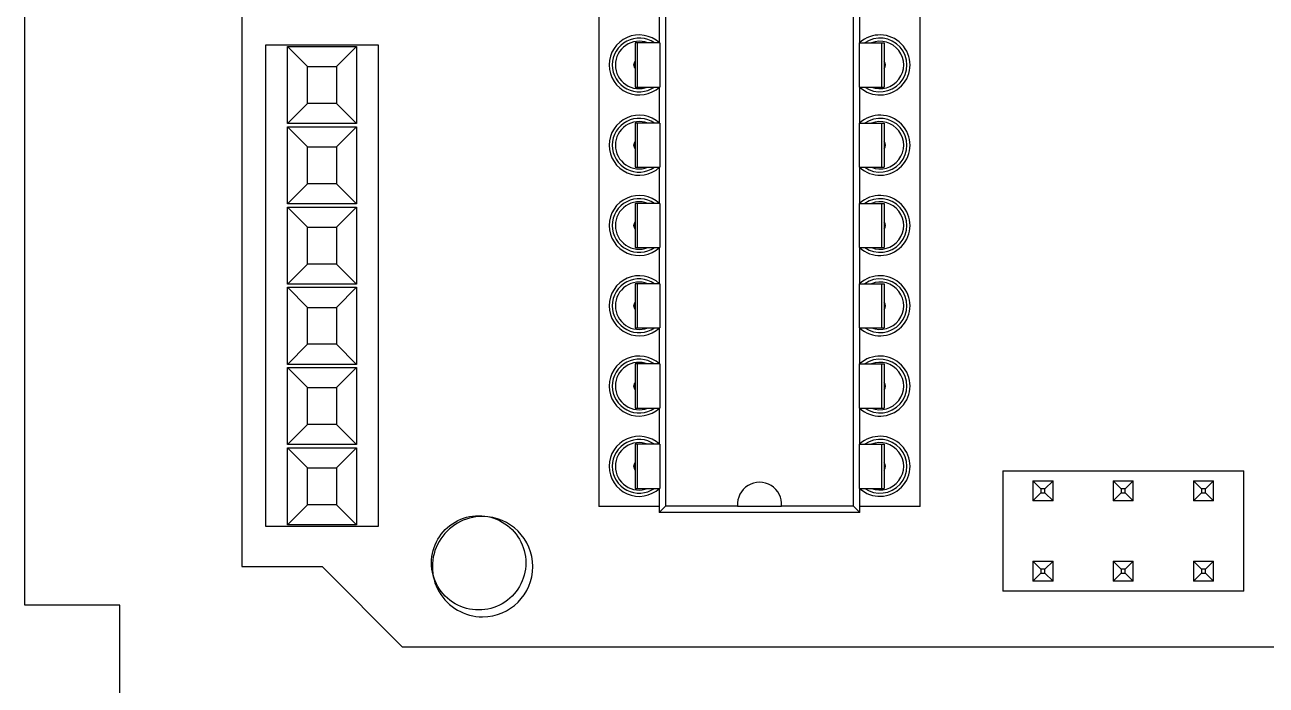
# Model space of a CAD drawing. Extents: x 0 to 808, y 79 to 394.
# Drawn here: x 270.19 to 301.52, y 226.89 to 243.56 of the extents above; entities that cross this region are included whole.
import ezdxf

# ---------------------------------------------------------------- set-up
doc = ezdxf.new("R2010")
doc.units = 0
doc.layers.add('Components', color=7, linetype='CONTINUOUS')
doc.layers.add('Your_Design', color=7, linetype='CONTINUOUS')

msp = doc.modelspace()

# ---------------------------------------------------------------- linework, layer by layer
at = {"layer": 'Components', "color": 7}
for points in [[(275.660849, 282.577602), (275.660849, 229.885085)], [(284.67939, 259.778003), (284.67939, 231.405063)], [(286.361124, 259.768255), (286.361124, 231.414808)], [(291.104207, 231.414808), (291.104207, 259.768255)], [(292.785941, 231.405063), (292.785941, 259.778003)], [(286.199382, 244.020888), (286.199382, 243.108901)], [(291.265977, 243.108901), (291.265977, 244.020888)], [(276.26884, 230.898404), (276.26884, 243.058233), (279.106136, 243.058233), (279.106136, 230.898404), (276.26884, 230.898404)], [(277.322695, 242.511041), (276.816033, 243.0177)], [(277.322695, 241.578788), (276.816033, 241.072128), (276.816033, 243.0177)], [(276.816033, 243.0177), (278.558944, 243.0177)], [(278.052284, 242.511041), (278.558944, 243.0177)], [(278.558944, 243.0177), (278.558944, 241.072128)], [(285.591391, 243.108901), (285.591391, 241.994247), (285.64205, 241.994247)], [(285.64205, 243.108901), (285.591391, 243.108901)], [(285.64205, 243.108901), (285.64205, 241.994247)], [(286.2118, 243.108901), (285.64205, 243.108901)], [(286.2118, 243.108901), (286.2118, 241.994247)], [(291.253531, 241.994247), (291.253531, 243.108901)], [(291.253531, 243.108901), (291.823281, 243.108901)], [(291.823281, 241.994247), (291.823281, 243.108901)], [(291.823281, 243.108901), (291.873968, 243.108901)], [(291.873968, 243.108901), (291.873968, 241.994247)], [(285.554956, 242.551574), (285.565398, 242.498857), (285.591363, 242.458254), (285.554928, 242.551574), (285.554956, 242.551574)], [(285.591391, 242.644893), (285.565427, 242.60429), (285.554984, 242.551574), (285.591391, 242.644893), (285.591391, 242.644893)], [(277.322695, 241.578788), (277.322695, 242.511041)], [(277.322695, 242.511041), (278.052284, 242.511041)], [(278.052284, 242.511041), (278.052284, 241.578788)], [(285.64205, 241.994247), (286.2118, 241.994247)], [(286.199382, 241.994247), (286.199382, 241.082263)], [(291.253531, 241.994247), (291.823281, 241.994247)], [(291.265977, 241.082263), (291.265977, 241.994247)], [(291.823281, 241.994247), (291.873968, 241.994247)], [(278.052284, 241.578788), (277.322695, 241.578788)], [(278.052284, 241.578788), (278.558944, 241.072128)], [(278.558944, 241.072128), (276.816033, 241.072128)], [(277.322695, 240.4844), (276.816033, 240.99106), (278.558944, 240.99106)], [(277.322695, 239.552147), (276.816033, 239.045488), (276.816033, 240.99106)], [(278.052284, 240.4844), (278.558944, 240.99106)], [(278.558944, 240.99106), (278.558944, 239.045488)], [(285.591391, 241.082263), (285.591391, 239.967609)], [(285.64205, 241.082263), (285.591391, 241.082263)], [(285.64205, 241.082263), (285.64205, 239.967609)], [(286.2118, 241.082263), (285.64205, 241.082263)], [(286.2118, 241.082263), (286.2118, 239.967609)], [(291.253531, 239.967609), (291.253531, 241.082263)], [(291.253531, 241.082263), (291.823281, 241.082263)], [(291.823281, 239.967609), (291.823281, 241.082263)], [(291.823281, 241.082263), (291.873968, 241.082263)], [(291.873968, 241.082263), (291.873968, 239.967609)], [(277.322695, 240.4844), (278.052284, 240.4844)], [(277.322695, 239.552147), (277.322695, 240.4844)], [(278.052284, 240.4844), (278.052284, 239.552147)], [(285.554956, 240.524933), (285.565398, 240.47222), (285.591363, 240.431616), (285.554928, 240.524933), (285.554956, 240.524933)], [(285.591391, 240.618253), (285.565427, 240.577655), (285.554984, 240.524933), (285.591391, 240.618253), (285.591391, 240.618253)], [(285.591391, 239.967609), (285.64205, 239.967609)], [(285.64205, 239.967609), (286.2118, 239.967609)], [(286.199382, 239.967609), (286.199382, 239.055622)], [(291.253531, 239.967609), (291.823281, 239.967609)], [(291.265977, 239.055622), (291.265977, 239.967609)], [(291.823281, 239.967609), (291.873968, 239.967609)], [(278.052284, 239.552147), (277.322695, 239.552147)], [(278.052284, 239.552147), (278.558944, 239.045488)], [(278.558944, 239.045488), (276.816033, 239.045488)], [(277.322695, 238.457763), (276.816033, 238.964422)], [(277.322695, 237.525509), (276.816033, 237.01885), (276.816033, 238.964422)], [(276.816033, 238.964422), (278.558944, 238.964422)], [(278.052284, 238.457763), (278.558944, 238.964422), (278.558944, 237.01885)], [(285.591391, 239.055622), (285.591391, 237.940971)], [(285.64205, 239.055622), (285.591391, 239.055622)], [(285.64205, 239.055622), (285.64205, 237.940971)], [(286.2118, 239.055622), (285.64205, 239.055622)], [(286.2118, 239.055622), (286.2118, 237.940971)], [(291.253531, 237.940971), (291.253531, 239.055622)], [(291.253531, 239.055622), (291.823281, 239.055622)], [(291.823281, 237.940971), (291.823281, 239.055622)], [(291.823281, 239.055622), (291.873968, 239.055622)], [(291.873968, 239.055622), (291.873968, 237.940971)], [(285.554956, 238.498295), (285.565398, 238.445579), (285.591363, 238.404979), (285.554928, 238.498295), (285.554956, 238.498295)], [(285.591391, 238.591615), (285.565427, 238.551012), (285.554984, 238.498295), (285.591391, 238.591615), (285.591391, 238.591615)], [(277.322695, 237.525509), (277.322695, 238.457763)], [(277.322695, 238.457763), (278.052284, 238.457763)], [(278.052284, 238.457763), (278.052284, 237.525509)], [(285.591391, 237.940971), (285.64205, 237.940971)], [(285.64205, 237.940971), (286.2118, 237.940971)], [(286.199382, 237.940971), (286.199382, 237.028984)], [(291.253531, 237.940971), (291.823281, 237.940971)], [(291.265977, 237.028984), (291.265977, 237.940971)], [(291.823281, 237.940971), (291.873968, 237.940971)], [(278.052284, 237.525509), (277.322695, 237.525509)], [(278.052284, 237.525509), (278.558944, 237.01885)], [(278.558944, 237.01885), (276.816033, 237.01885)], [(277.322695, 236.431125), (276.816033, 236.937784)], [(276.816033, 234.992212), (276.816033, 236.937784)], [(276.816033, 236.937784), (278.558944, 236.937784)], [(278.052284, 236.431125), (278.558944, 236.937784), (278.558944, 234.992212)], [(285.591391, 237.028984), (285.591391, 235.914334)], [(285.64205, 237.028984), (285.591391, 237.028984)], [(285.64205, 237.028984), (285.64205, 235.914334)], [(286.2118, 237.028984), (285.64205, 237.028984)], [(286.2118, 237.028984), (286.2118, 235.914334)], [(291.253531, 235.914334), (291.253531, 237.028984)], [(291.253531, 237.028984), (291.823281, 237.028984)], [(291.823281, 235.914334), (291.823281, 237.028984)], [(291.823281, 237.028984), (291.873968, 237.028984)], [(291.873968, 237.028984), (291.873968, 235.914334)], [(277.322695, 235.498871), (277.322695, 236.431125)], [(277.322695, 236.431125), (278.052284, 236.431125)], [(278.052284, 236.431125), (278.052284, 235.498871)], [(285.554956, 236.471658), (285.565398, 236.418941), (285.591363, 236.378338), (285.554928, 236.471658), (285.554956, 236.471658)], [(285.591391, 236.564977), (285.565427, 236.524374), (285.554984, 236.471658), (285.591391, 236.564977), (285.591391, 236.564977)], [(285.591391, 235.914334), (285.64205, 235.914334)], [(285.64205, 235.914334), (286.2118, 235.914334)], [(286.199382, 235.914334), (286.199382, 235.002344)], [(291.253531, 235.914334), (291.823281, 235.914334)], [(291.265977, 235.002344), (291.265977, 235.914334)], [(291.823281, 235.914334), (291.873968, 235.914334)], [(277.322695, 235.498871), (276.816033, 234.992212)], [(278.052284, 235.498871), (278.558944, 234.992212), (276.816033, 234.992212)], [(278.052284, 235.498871), (277.322695, 235.498871)], [(277.322695, 234.404487), (276.816033, 234.911146)], [(277.322695, 233.472231), (276.816033, 232.965571), (276.816033, 234.911146)], [(276.816033, 234.911146), (278.558944, 234.911146)], [(278.052284, 234.404487), (278.558944, 234.911146), (278.558944, 232.965571)], [(285.591391, 235.002344), (285.591391, 233.887696), (285.64205, 233.887696)], [(285.64205, 235.002344), (285.591391, 235.002344)], [(285.64205, 235.002344), (285.64205, 233.887696)], [(286.2118, 235.002344), (285.64205, 235.002344)], [(286.2118, 235.002344), (286.2118, 233.887696)], [(291.253531, 233.887696), (291.253531, 235.002344)], [(291.253531, 235.002344), (291.823281, 235.002344)], [(291.823281, 233.887696), (291.823281, 235.002344)], [(291.823281, 235.002344), (291.873968, 235.002344)], [(291.873968, 235.002344), (291.873968, 233.887696)], [(277.322695, 233.472231), (277.322695, 234.404487)], [(277.322695, 234.404487), (278.052284, 234.404487)], [(278.052284, 234.404487), (278.052284, 233.472231)], [(285.554956, 234.44502), (285.565398, 234.392303), (285.591363, 234.3517), (285.554928, 234.44502), (285.554956, 234.44502)], [(285.591391, 234.538339), (285.565427, 234.497736), (285.554984, 234.44502), (285.591391, 234.538339), (285.591391, 234.538339)], [(285.64205, 233.887696), (286.2118, 233.887696)], [(286.199382, 233.887696), (286.199382, 232.975706)], [(291.253531, 233.887696), (291.823281, 233.887696)], [(291.265977, 232.975706), (291.265977, 233.887696)], [(291.823281, 233.887696), (291.873968, 233.887696)], [(278.052284, 233.472231), (277.322695, 233.472231)], [(278.052284, 233.472231), (278.558944, 232.965571)], [(278.558944, 232.965571), (276.816033, 232.965571)], [(277.322695, 232.377849), (276.816033, 232.884509), (278.558944, 232.884509)], [(276.816033, 230.938934), (276.816033, 232.884509)], [(278.052284, 232.377849), (278.558944, 232.884509)], [(278.558944, 232.884509), (278.558944, 230.938934)], [(285.591391, 232.975706), (285.591391, 231.861055), (285.64205, 231.861055)], [(285.64205, 232.975706), (285.591391, 232.975706)], [(285.64205, 232.975706), (285.64205, 231.861055)], [(286.2118, 232.975706), (285.64205, 232.975706)], [(286.2118, 232.975706), (286.2118, 231.861055)], [(291.253531, 231.861055), (291.253531, 232.975706)], [(291.253531, 232.975706), (291.823281, 232.975706)], [(291.823281, 231.861055), (291.823281, 232.975706)], [(291.823281, 232.975706), (291.873968, 232.975706)], [(291.873968, 232.975706), (291.873968, 231.861055)], [(277.322695, 232.377849), (278.052284, 232.377849)], [(277.322695, 231.445593), (277.322695, 232.377849)], [(278.052284, 232.377849), (278.052284, 231.445593)], [(285.554956, 232.418382), (285.565398, 232.365666), (285.591363, 232.325062), (285.554928, 232.418382), (285.554956, 232.418382)], [(285.591391, 232.511699), (285.565427, 232.471098), (285.554984, 232.418382), (285.591391, 232.511699), (285.591391, 232.511699)], [(294.87399, 232.306509), (300.953904, 232.306509)], [(294.87399, 232.306509), (294.87399, 229.266555)], [(300.953904, 229.266555), (300.953904, 232.306509)], [(295.633987, 232.053181), (295.633987, 231.546521)], [(295.83665, 231.850517), (295.633987, 232.053181)], [(295.633987, 232.053181), (296.140632, 232.053181)], [(295.937968, 231.850517), (296.140632, 232.053181)], [(296.140632, 231.546521), (296.140632, 232.053181)], [(297.660624, 232.053181), (298.16727, 232.053181)], [(297.863288, 231.850517), (297.660624, 232.053181)], [(297.660624, 232.053181), (297.660624, 231.546521)], [(297.964606, 231.850517), (298.16727, 232.053181)], [(298.16727, 231.546521), (298.16727, 232.053181)], [(299.687262, 232.053181), (300.193908, 232.053181)], [(299.889926, 231.850517), (299.687262, 232.053181)], [(299.687262, 232.053181), (299.687262, 231.546521)], [(299.991244, 231.850517), (300.193908, 232.053181)], [(300.193908, 231.546521), (300.193908, 232.053181)], [(285.64205, 231.861055), (286.2118, 231.861055)], [(286.199382, 231.861055), (286.199382, 231.253064)], [(291.253531, 231.861055), (291.823281, 231.861055)], [(291.265977, 231.253064), (291.265977, 231.861055)], [(291.823281, 231.861055), (291.873968, 231.861055)], [(295.83665, 231.749185), (295.633987, 231.546521)], [(295.83665, 231.850517), (295.83665, 231.749185)], [(295.937968, 231.850517), (295.83665, 231.850517)], [(295.83665, 231.749185), (295.937968, 231.749185), (296.140632, 231.546521)], [(295.937968, 231.749185), (295.937968, 231.850517)], [(297.863288, 231.749185), (297.660624, 231.546521)], [(297.863288, 231.850517), (297.863288, 231.749185)], [(297.964606, 231.850517), (297.863288, 231.850517)], [(297.863288, 231.749185), (297.964606, 231.749185)], [(297.964606, 231.749185), (297.964606, 231.850517)], [(297.964606, 231.749185), (298.16727, 231.546521)], [(299.889926, 231.749185), (299.687262, 231.546521)], [(299.889926, 231.850517), (299.889926, 231.749185)], [(299.991244, 231.850517), (299.889926, 231.850517)], [(299.889926, 231.749185), (299.991244, 231.749185)], [(299.991244, 231.749185), (299.991244, 231.850517)], [(299.991244, 231.749185), (300.193908, 231.546521)], [(277.322695, 231.445593), (276.816033, 230.938934)], [(278.052284, 231.445593), (277.322695, 231.445593)], [(278.052284, 231.445593), (278.558944, 230.938934)], [(286.199382, 231.405063), (284.67939, 231.405063)], [(286.199382, 231.253064), (286.361124, 231.414808)], [(288.177139, 231.414808), (286.361124, 231.414808)], [(288.177619, 231.409347), (289.287712, 231.409347)], [(291.104207, 231.414808), (289.288192, 231.414808)], [(291.104207, 231.414808), (291.265977, 231.253064)], [(292.785941, 231.405063), (291.265977, 231.405063)], [(296.140632, 231.546521), (295.633987, 231.546521)], [(298.16727, 231.546521), (297.660624, 231.546521)], [(300.193908, 231.546521), (299.687262, 231.546521)], [(291.265977, 231.253064), (286.199382, 231.253064)], [(278.558944, 230.938934), (276.816033, 230.938934)], [(295.633987, 230.02654), (296.140632, 230.02654)], [(295.83665, 229.823879), (295.633987, 230.02654)], [(295.633987, 230.02654), (295.633987, 229.519884)], [(295.937968, 229.823879), (296.140632, 230.02654)], [(296.140632, 229.519884), (296.140632, 230.02654)], [(297.660624, 230.02654), (297.660624, 229.519884)], [(297.863288, 229.823879), (297.660624, 230.02654)], [(297.660624, 230.02654), (298.16727, 230.02654)], [(297.964606, 229.823879), (298.16727, 230.02654)], [(298.16727, 229.519884), (298.16727, 230.02654)], [(299.687262, 230.02654), (299.687262, 229.519884)], [(299.889926, 229.823879), (299.687262, 230.02654)], [(299.687262, 230.02654), (300.193908, 230.02654)], [(299.991244, 229.823879), (300.193908, 230.02654)], [(300.193908, 229.519884), (300.193908, 230.02654)], [(275.660849, 229.885085), (277.68749, 229.885085)], [(277.68749, 229.885085), (279.714127, 227.858444)], [(295.83665, 229.722545), (295.633987, 229.519884)], [(295.83665, 229.823879), (295.83665, 229.722545)], [(295.937968, 229.823879), (295.83665, 229.823879)], [(295.83665, 229.722545), (295.937968, 229.722545)], [(295.937968, 229.722545), (295.937968, 229.823879)], [(295.937968, 229.722545), (296.140632, 229.519884)], [(297.863288, 229.722545), (297.660624, 229.519884)], [(297.863288, 229.823879), (297.863288, 229.722545)], [(297.964606, 229.823879), (297.863288, 229.823879)], [(297.863288, 229.722545), (297.964606, 229.722545), (298.16727, 229.519884)], [(297.964606, 229.722545), (297.964606, 229.823879)], [(299.889926, 229.722545), (299.687262, 229.519884)], [(299.889926, 229.823879), (299.889926, 229.722545)], [(299.991244, 229.823879), (299.889926, 229.823879)], [(299.889926, 229.722545), (299.991244, 229.722545)], [(299.991244, 229.722545), (299.991244, 229.823879)], [(299.991244, 229.722545), (300.193908, 229.519884)], [(296.140632, 229.519884), (295.633987, 229.519884)], [(298.16727, 229.519884), (297.660624, 229.519884)], [(300.193908, 229.519884), (299.687262, 229.519884)], [(300.953904, 229.266555), (294.87399, 229.266555)], [(281.740765, 228.618435), (281.740765, 228.618435)], [(279.714127, 227.858444), (305.857769, 227.858444)]]:
    msp.add_lwpolyline(points, dxfattribs=at)
for points in [[(285.388464, 243.24583), (285.112793, 243.125021), (284.934716, 242.852554), (284.934716, 242.551574)], [(285.910641, 243.108901), (285.726471, 243.18092), (285.518614, 243.157305), (285.355294, 243.045806)], [(286.079184, 243.108901), (285.871814, 243.252704), (285.601749, 243.269481), (285.378176, 243.152448)], [(286.206466, 243.108901), (285.985167, 243.312899), (285.664134, 243.366638), (285.388464, 243.24583)], [(292.315817, 243.080244), (292.029421, 243.37451), (291.560785, 243.387216), (291.258865, 243.108901)], [(292.279957, 243.001669), (292.052114, 243.258482), (291.6683, 243.30453), (291.386175, 243.108901)], [(292.249781, 242.912699), (292.088119, 243.126311), (291.804185, 243.206456), (291.55469, 243.108901)], [(285.378176, 243.152448), (285.154602, 243.035414), (285.014496, 242.803926), (285.014501, 242.551574)], [(285.355294, 243.045806), (285.191974, 242.934308), (285.094283, 242.749324), (285.094285, 242.551574)], [(292.249781, 242.190448), (292.411444, 242.40406), (292.411444, 242.699088), (292.249781, 242.912699)], [(292.279957, 242.101478), (292.5078, 242.358291), (292.5078, 242.744857), (292.279957, 243.001669)], [(292.315817, 242.022904), (292.602212, 242.31717), (292.602212, 242.785978), (292.315817, 243.080244)], [(284.934716, 242.551574), (284.934716, 242.250594), (285.112793, 241.978127), (285.388464, 241.857318)], [(285.014501, 242.551574), (285.014496, 242.299221), (285.154602, 242.067733), (285.378176, 241.9507)], [(285.094285, 242.551574), (285.094283, 242.353823), (285.191974, 242.16884), (285.355294, 242.057341)], [(291.873968, 242.458254), (291.922534, 242.510989), (291.922534, 242.592158), (291.873968, 242.644893)], [(285.355294, 242.057341), (285.518614, 241.945843), (285.726471, 241.922228), (285.910641, 241.994247)], [(285.378176, 241.9507), (285.601749, 241.833666), (285.871814, 241.850443), (286.079184, 241.994247)], [(285.388464, 241.857318), (285.664134, 241.736509), (285.985167, 241.790248), (286.206466, 241.994247)], [(291.258865, 241.994247), (291.560785, 241.715932), (292.029421, 241.728638), (292.315817, 242.022904)], [(291.386175, 241.994247), (291.6683, 241.798618), (292.052114, 241.844666), (292.279957, 242.101478)], [(291.55469, 241.994247), (291.804185, 241.896692), (292.088119, 241.976837), (292.249781, 242.190448)], [(286.206466, 241.082263), (285.985167, 241.286262), (285.664134, 241.340001), (285.388464, 241.219192)], [(292.315817, 241.053606), (292.029421, 241.347872), (291.560785, 241.360578), (291.258865, 241.082263)], [(285.388464, 241.219192), (285.112793, 241.098383), (284.934716, 240.825916), (284.934716, 240.524936)], [(285.378176, 241.12581), (285.154602, 241.008777), (285.014496, 240.777289), (285.014501, 240.524936)], [(285.355294, 241.019168), (285.191974, 240.90767), (285.094283, 240.722687), (285.094285, 240.524936)], [(285.910641, 241.082263), (285.726471, 241.154282), (285.518614, 241.130667), (285.355294, 241.019168)], [(286.079184, 241.082263), (285.871814, 241.226067), (285.601749, 241.242843), (285.378176, 241.12581)], [(292.279957, 240.975032), (292.052114, 241.231844), (291.6683, 241.277892), (291.386175, 241.082263)], [(292.249781, 240.886061), (292.088119, 241.099673), (291.804185, 241.179818), (291.55469, 241.082263)], [(292.315817, 239.996266), (292.602212, 240.290532), (292.602212, 240.75934), (292.315817, 241.053606)], [(292.249781, 240.163811), (292.411444, 240.377422), (292.411444, 240.67245), (292.249781, 240.886061)], [(292.279957, 240.07484), (292.5078, 240.331653), (292.5078, 240.718219), (292.279957, 240.975032)], [(284.934716, 240.524936), (284.934716, 240.223956), (285.112793, 239.951489), (285.388464, 239.83068)], [(285.014501, 240.524936), (285.014496, 240.272583), (285.154602, 240.041095), (285.378176, 239.924062)], [(285.094285, 240.524936), (285.094283, 240.327185), (285.191974, 240.142202), (285.355294, 240.030704)], [(291.873968, 240.431616), (291.922532, 240.484351), (291.922532, 240.565518), (291.873968, 240.618253)], [(291.386175, 239.967609), (291.6683, 239.77198), (292.052114, 239.818028), (292.279957, 240.07484)], [(291.55469, 239.967609), (291.804185, 239.870054), (292.088119, 239.950199), (292.249781, 240.163811)], [(285.355294, 240.030704), (285.518614, 239.919205), (285.726471, 239.89559), (285.910641, 239.967609)], [(285.378176, 239.924062), (285.601749, 239.807029), (285.871814, 239.823805), (286.079184, 239.967609)], [(285.388464, 239.83068), (285.664134, 239.709871), (285.985167, 239.76361), (286.206466, 239.967609)], [(291.258865, 239.967609), (291.560785, 239.689294), (292.029421, 239.702), (292.315817, 239.996266)], [(285.388465, 239.192552), (285.112795, 239.071744), (284.934717, 238.799278), (284.934716, 238.498298)], [(285.378177, 239.09917), (285.154604, 238.982137), (285.014497, 238.75065), (285.014501, 238.498298)], [(285.910641, 239.055622), (285.726472, 239.127641), (285.518615, 239.104026), (285.355295, 238.992529)], [(286.079184, 239.055622), (285.871814, 239.199426), (285.60175, 239.216203), (285.378177, 239.09917)], [(286.206466, 239.055622), (285.985167, 239.259621), (285.664135, 239.31336), (285.388465, 239.192552)], [(292.315818, 239.026967), (292.029421, 239.321233), (291.560784, 239.333938), (291.258865, 239.055622)], [(292.279958, 238.948393), (292.052115, 239.205206), (291.6683, 239.251253), (291.386175, 239.055622)], [(292.249784, 238.859423), (292.08812, 239.073035), (291.804185, 239.153179), (291.55469, 239.055622)], [(285.355295, 238.992529), (285.191975, 238.881031), (285.094283, 238.696048), (285.094285, 238.498298)], [(292.249784, 238.13717), (292.411448, 238.350782), (292.411448, 238.645811), (292.249784, 238.859423)], [(292.279958, 238.048201), (292.507802, 238.305013), (292.507802, 238.69158), (292.279958, 238.948393)], [(292.315818, 237.969626), (292.602214, 238.263892), (292.602214, 238.732701), (292.315818, 239.026967)], [(284.934716, 238.498298), (284.934716, 238.197318), (285.112793, 237.924851), (285.388464, 237.804042)], [(285.014501, 238.498298), (285.014496, 238.245945), (285.154602, 238.014457), (285.378176, 237.897424)], [(285.094285, 238.498298), (285.094283, 238.300548), (285.191974, 238.115564), (285.355294, 238.004066)], [(291.873968, 238.404979), (291.922532, 238.457713), (291.922532, 238.53888), (291.873968, 238.591615)], [(285.355294, 238.004066), (285.518614, 237.892567), (285.726471, 237.868952), (285.910641, 237.940971)], [(285.378176, 237.897424), (285.601749, 237.780391), (285.871814, 237.797167), (286.079184, 237.940971)], [(285.388464, 237.804042), (285.664134, 237.683234), (285.985167, 237.736973), (286.206466, 237.940971)], [(291.258865, 237.940971), (291.560784, 237.662655), (292.029421, 237.67536), (292.315818, 237.969626)], [(291.386175, 237.940971), (291.6683, 237.745341), (292.052115, 237.791388), (292.279958, 238.048201)], [(291.55469, 237.940971), (291.804185, 237.843414), (292.08812, 237.923558), (292.249784, 238.13717)], [(286.206466, 237.028984), (285.985167, 237.232983), (285.664135, 237.286722), (285.388465, 237.165914)], [(292.315817, 237.000328), (292.029421, 237.294594), (291.560785, 237.3073), (291.258865, 237.028984)], [(292.279957, 236.921753), (292.052114, 237.178566), (291.6683, 237.224614), (291.386175, 237.028984)], [(285.388465, 237.165914), (285.112795, 237.045106), (284.934717, 236.77264), (284.934716, 236.47166)], [(285.378177, 237.072532), (285.154604, 236.9555), (285.014497, 236.724013), (285.014501, 236.47166)], [(285.355295, 236.965891), (285.191975, 236.854393), (285.094283, 236.66941), (285.094285, 236.47166)], [(285.910641, 237.028984), (285.726472, 237.101004), (285.518615, 237.077389), (285.355295, 236.965891)], [(286.079184, 237.028984), (285.871814, 237.172788), (285.60175, 237.189565), (285.378177, 237.072532)], [(292.249781, 236.832783), (292.088119, 237.046394), (291.804185, 237.12654), (291.55469, 237.028984)], [(292.279957, 236.021562), (292.5078, 236.278374), (292.5078, 236.664941), (292.279957, 236.921753)], [(292.315817, 235.942987), (292.602212, 236.237253), (292.602212, 236.706062), (292.315817, 237.000328)], [(292.249781, 236.110532), (292.411444, 236.324144), (292.411444, 236.619172), (292.249781, 236.832783)], [(284.934716, 236.47166), (284.934715, 236.17068), (285.112792, 235.898212), (285.388462, 235.777402)], [(285.014501, 236.47166), (285.014495, 236.219307), (285.154601, 235.987818), (285.378174, 235.870784)], [(285.094285, 236.47166), (285.094282, 236.273909), (285.191973, 236.088925), (285.355293, 235.977426)], [(291.873968, 236.378338), (291.922534, 236.431073), (291.922534, 236.512242), (291.873968, 236.564977)], [(285.355293, 235.977426), (285.518613, 235.865927), (285.726471, 235.842311), (285.910641, 235.914331)], [(291.386175, 235.914331), (291.6683, 235.718702), (292.052114, 235.764749), (292.279957, 236.021562)], [(291.55469, 235.914331), (291.804185, 235.816776), (292.088119, 235.896921), (292.249781, 236.110532)], [(285.378174, 235.870784), (285.601748, 235.75375), (285.871814, 235.770527), (286.079184, 235.914331)], [(285.388462, 235.777402), (285.664133, 235.656593), (285.985166, 235.710332), (286.206466, 235.914331)], [(291.258865, 235.914331), (291.560785, 235.636016), (292.029421, 235.648722), (292.315817, 235.942987)], [(285.388464, 235.139276), (285.112793, 235.018467), (284.934716, 234.746), (284.934716, 234.44502)], [(285.378176, 235.045894), (285.154602, 234.92886), (285.014496, 234.697372), (285.014501, 234.44502)], [(285.910641, 235.002347), (285.726471, 235.074366), (285.518614, 235.050751), (285.355294, 234.939252)], [(286.079184, 235.002347), (285.871814, 235.14615), (285.601749, 235.162927), (285.378176, 235.045894)], [(286.206466, 235.002347), (285.985167, 235.206345), (285.664134, 235.260084), (285.388464, 235.139276)], [(292.315817, 234.97369), (292.029421, 235.267956), (291.560785, 235.280662), (291.258865, 235.002347)], [(292.279957, 234.895115), (292.052114, 235.151928), (291.6683, 235.197976), (291.386175, 235.002347)], [(292.249781, 234.806145), (292.088119, 235.019757), (291.804185, 235.099902), (291.55469, 235.002347)], [(285.355294, 234.939252), (285.191974, 234.827754), (285.094283, 234.64277), (285.094285, 234.44502)], [(292.249781, 234.083894), (292.411444, 234.297506), (292.411444, 234.592534), (292.249781, 234.806145)], [(292.279957, 233.994924), (292.5078, 234.251737), (292.5078, 234.638303), (292.279957, 234.895115)], [(292.315817, 233.91635), (292.602212, 234.210616), (292.602212, 234.679424), (292.315817, 234.97369)], [(284.934716, 234.44502), (284.934716, 234.14404), (285.112793, 233.871573), (285.388464, 233.750764)], [(285.014501, 234.44502), (285.014496, 234.192667), (285.154602, 233.961179), (285.378176, 233.844146)], [(285.094285, 234.44502), (285.094283, 234.247269), (285.191974, 234.062286), (285.355294, 233.950787)], [(291.873968, 234.3517), (291.922534, 234.404435), (291.922534, 234.485604), (291.873968, 234.538339)], [(291.55469, 233.887693), (291.804185, 233.790138), (292.088119, 233.870283), (292.249781, 234.083894)], [(285.355294, 233.950787), (285.518614, 233.839289), (285.726471, 233.815674), (285.910641, 233.887693)], [(285.378176, 233.844146), (285.601749, 233.727112), (285.871814, 233.743889), (286.079184, 233.887693)], [(285.388464, 233.750764), (285.664134, 233.629955), (285.985167, 233.683694), (286.206466, 233.887693)], [(291.258865, 233.887693), (291.560785, 233.609378), (292.029421, 233.622084), (292.315817, 233.91635)], [(291.386175, 233.887693), (291.6683, 233.692064), (292.052114, 233.738112), (292.279957, 233.994924)], [(286.206466, 232.975709), (285.985167, 233.179708), (285.664134, 233.233447), (285.388464, 233.112638)], [(292.315817, 232.947052), (292.029421, 233.241318), (291.560785, 233.254024), (291.258865, 232.975709)], [(292.279957, 232.868478), (292.052114, 233.12529), (291.6683, 233.171338), (291.386175, 232.975709)], [(285.388464, 233.112638), (285.112793, 232.991829), (284.934716, 232.719362), (284.934716, 232.418382)], [(285.378176, 233.019256), (285.154602, 232.902223), (285.014496, 232.670735), (285.014501, 232.418382)], [(285.355294, 232.912614), (285.191974, 232.801116), (285.094283, 232.616133), (285.094285, 232.418382)], [(285.910641, 232.975709), (285.726471, 233.047728), (285.518614, 233.024113), (285.355294, 232.912614)], [(286.079184, 232.975709), (285.871814, 233.119513), (285.601749, 233.136289), (285.378176, 233.019256)], [(292.249781, 232.779507), (292.088119, 232.993119), (291.804185, 233.073264), (291.55469, 232.975709)], [(292.279957, 231.968286), (292.5078, 232.225099), (292.5078, 232.611665), (292.279957, 232.868478)], [(292.315817, 231.889712), (292.602212, 232.183978), (292.602212, 232.652786), (292.315817, 232.947052)], [(292.249781, 232.057257), (292.411444, 232.270868), (292.411444, 232.565896), (292.249781, 232.779507)], [(284.934716, 232.418382), (284.934716, 232.117402), (285.112793, 231.844935), (285.388464, 231.724126)], [(285.014501, 232.418382), (285.014496, 232.166029), (285.154602, 231.934541), (285.378176, 231.817508)], [(285.094285, 232.418382), (285.094283, 232.220631), (285.191974, 232.035648), (285.355294, 231.92415)], [(291.873968, 232.325062), (291.922532, 232.377797), (291.922532, 232.458964), (291.873968, 232.511699)], [(285.355294, 231.92415), (285.518614, 231.812651), (285.726471, 231.789036), (285.910641, 231.861055)], [(288.441173, 231.934576), (288.262337, 231.824835), (288.160292, 231.623953), (288.177139, 231.414808)], [(289.024158, 231.934576), (288.845323, 232.044318), (288.620008, 232.044318), (288.441173, 231.934576)], [(289.288192, 231.414808), (289.305039, 231.623953), (289.202994, 231.824835), (289.024158, 231.934576)], [(291.386175, 231.861055), (291.6683, 231.665426), (292.052114, 231.711474), (292.279957, 231.968286)], [(291.55469, 231.861055), (291.804185, 231.7635), (292.088119, 231.843645), (292.249781, 232.057257)], [(285.378176, 231.817508), (285.601749, 231.700475), (285.871814, 231.717251), (286.079184, 231.861055)], [(285.388464, 231.724126), (285.664134, 231.603317), (285.985167, 231.657056), (286.206466, 231.861055)], [(291.258865, 231.861055), (291.560785, 231.58274), (292.029421, 231.595446), (292.315817, 231.889712)], [(288.177139, 231.414808), (288.17713, 231.412993), (288.17713, 231.411177), (288.177139, 231.409361)], [(289.287712, 231.409347), (289.287721, 231.411163), (289.287721, 231.412979), (289.287712, 231.414794)], [(281.740765, 231.151732), (281.287973, 231.152126), (280.869406, 230.91079), (280.642896, 230.518726)], [(283.006312, 229.885083), (283.006312, 230.584204), (282.439885, 231.151123), (281.740765, 231.151732)], [(280.642896, 230.518726), (280.416386, 230.126662), (280.416386, 229.643505), (280.642896, 229.251441)], [(281.740765, 228.618435), (282.439885, 228.619043), (283.006312, 229.185963), (283.006312, 229.885083)], [(280.642896, 229.251441), (280.869406, 228.859376), (281.287973, 228.618041), (281.740765, 228.618435)]]:
    msp.add_open_spline(points, degree=3, dxfattribs=at)
at = {"layer": 'Your_Design', "color": 5}
for points in [[(339.183585, 193.579679), (321.986458, 193.579679), (321.986458, 191.179681), (304.669303, 191.179681), (304.669303, 193.579679), (287.472148, 193.579679), (287.472148, 191.179681), (270.185018, 191.179681), (270.185018, 210.089679), (272.585019, 210.089679), (272.585019, 228.90968), (270.185018, 228.90968), (270.185018, 247.849681), (272.585019, 247.849681), (272.585019, 266.669681), (270.185018, 266.669681), (270.185018, 285.579679)], [(282.832305, 229.981406), (282.832305, 229.981406)]]:
    msp.add_lwpolyline(points, dxfattribs=at)
for points in [[(280.451675, 229.981406), (280.451675, 230.406665), (280.678548, 230.79962), (281.046833, 231.012249)], [(281.046833, 231.012249), (281.415117, 231.224878), (281.868863, 231.224878), (282.237148, 231.012249)], [(282.237148, 231.012249), (282.605432, 230.79962), (282.832305, 230.406665), (282.832305, 229.981406)], [(281.046833, 228.950563), (280.678548, 229.163193), (280.451675, 229.556148), (280.451675, 229.981406)], [(282.832305, 229.981406), (282.832305, 229.556148), (282.605432, 229.163193), (282.237147, 228.950563)], [(282.237147, 228.950563), (281.868863, 228.737934), (281.415117, 228.737934), (281.046833, 228.950563)]]:
    msp.add_open_spline(points, degree=3, dxfattribs=at)

doc.saveas('drawing.dxf')
